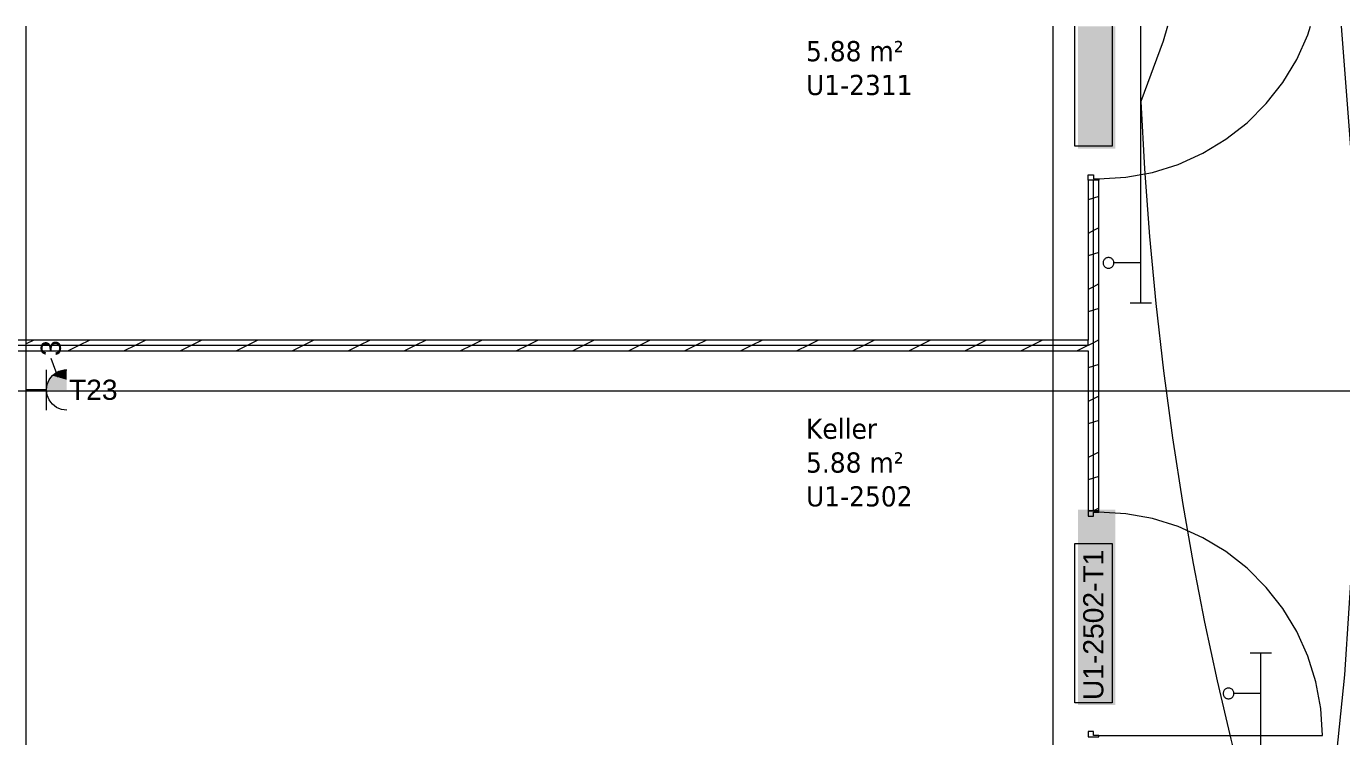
# Model space of a CAD drawing. Extents: x -1132 to 613, y -179 to 712.
# Drawn here: x -26 to 71.7, y 304.3 to 357.2 of the extents above; entities that cross this region are included whole.
import ezdxf
from ezdxf.lldxf.tags import DXFTag

# ---------------------------------------------------------------- set-up
doc = ezdxf.new("R2010")
doc.units = 0
doc.layers.get('0').update_dxf_attribs({"lineweight": 13})
for name, color, linetype, lineweight in [('A-AREA-____-IDEN', 7, 'Continuous', 5), ('A-DOOR-____-IDEN', 7, 'Continuous', 5), ('A-DOOR-FRAM-MCUT', 7, 'Continuous', 9), ('A-DOOR-OPNG-OTLN', 7, 'Continuous', 9), ('A-WALL-____-MCUT', 7, 'Continuous', 35), ('A-WALL-____-PATT', 7, 'Continuous', 35), ('A-WALL-FNSH-MCUT', 7, 'Continuous', 35), ('S-GRID-____-OTLN', 7, 'Continuous', 5)]:
    doc.layers.add(name, color=color, linetype=linetype, lineweight=lineweight)
for name, color, linetype, lineweight, true_color in [('EL01_WAN_Kraft', 1, 'Continuous', 13, 0xff0000), ('EL01_WAN_Leitung_Licht', 7, 'Continuous', 13, 0x0080ff), ('EL01_WAN_Leuchten', 7, 'Continuous', 13, 0x0080ff)]:
    doc.layers.add(name, color=color, linetype=linetype, lineweight=lineweight, true_color=true_color)
doc.styles.get("Standard").update_dxf_attribs({"font": 'arial.ttf'})
tags = doc.linetypes.add('_Rasterlinie_', pattern=[0.375, 0.2, -0.05, 0.075, -0.05]).pattern_tags.tags
tags[10:11] = [DXFTag(74, 4), DXFTag(75, 0), DXFTag(340, '0'), DXFTag(46, 1.0), DXFTag(50, 0.0), DXFTag(44, 0.0), DXFTag(45, 0.0)]
tags[8:9] = [DXFTag(74, 4), DXFTag(75, 0), DXFTag(340, '0'), DXFTag(46, 1.0), DXFTag(50, 0.0), DXFTag(44, 0.0), DXFTag(45, 0.0)]
tags[6:7] = [DXFTag(74, 4), DXFTag(75, 0), DXFTag(340, '0'), DXFTag(46, 1.0), DXFTag(50, 0.0), DXFTag(44, 0.0), DXFTag(45, 0.0)]
tags[4:5] = [DXFTag(74, 4), DXFTag(75, 0), DXFTag(340, '0'), DXFTag(46, 1.0), DXFTag(50, 0.0), DXFTag(44, 0.0), DXFTag(45, 0.0)]

# ---------------------------------------------------------------- blocks, each defined once
blk = doc.blocks.new('Referenz-A0UJ359BXE', base_point=(-1140.157, -173.774))
at = {"layer": 'A-DOOR-____-IDEN', "color": 0, "linetype": 'Continuous', "ltscale": 0.13}
for p, q in [((51.922, 348.245), (51.922, 357.163)), ((54.702, 357.163), (54.702, 348.245)), ((54.702, 348.245), (51.922, 348.245)), ((51.922, 306.863), (51.922, 318.703)), ((51.922, 318.703), (54.702, 318.703)), ((54.702, 318.703), (54.702, 306.863)), ((54.702, 306.863), (51.922, 306.863))]:
    blk.add_line(p, q, dxfattribs=at)
at = {"layer": 'A-DOOR-____-IDEN', "color": 7, "linetype": 'Continuous', "ltscale": 0.13, "true_color": 0xffffff}
for points in [[(52.166, 348.07), (54.925, 348.07), (52.166, 357.163)], [(54.925, 348.07), (52.166, 357.163), (54.925, 357.163)], [(52.166, 306.688), (54.925, 306.688), (52.166, 321.227)], [(54.925, 306.688), (52.166, 321.227), (54.925, 321.227)]]:
    blk.add_solid(points, dxfattribs=at)
at = {"layer": 'A-DOOR-FRAM-MCUT', "color": 0, "linetype": 'Continuous', "ltscale": 0.13}
for p, q in [((52.913, 346.118), (53.313, 346.118)), ((52.913, 345.718), (52.913, 346.118)), ((53.313, 346.118), (53.313, 345.818)), ((53.713, 345.718), (52.913, 345.718)), ((53.313, 345.818), (53.713, 345.818)), ((53.713, 345.818), (53.713, 345.718)), ((53.713, 321.136), (52.913, 321.136)), ((52.913, 321.136), (52.913, 320.736)), ((52.913, 320.736), (53.313, 320.736)), ((53.313, 320.736), (53.313, 321.036)), ((53.313, 321.036), (53.713, 321.036)), ((53.713, 321.036), (53.713, 321.136)), ((53.313, 304.736), (52.913, 304.736)), ((52.913, 304.736), (52.913, 304.336)), ((52.913, 304.336), (53.713, 304.336)), ((53.313, 304.436), (53.313, 304.736)), ((53.713, 304.436), (53.313, 304.436)), ((53.713, 304.336), (53.713, 304.436))]:
    blk.add_line(p, q, dxfattribs=at)
at = {"layer": 'A-DOOR-OPNG-OTLN', "color": 0, "linetype": 'Continuous', "ltscale": 0.13}
for p, q in [((69.234, 356.532), (69.431, 357.163)), ((68.412, 354.704), (69.234, 356.532)), ((67.375, 352.988), (68.412, 354.704)), ((66.139, 351.41), (67.375, 352.988)), ((64.721, 349.993), (66.139, 351.41)), ((63.143, 348.757), (64.721, 349.993)), ((61.428, 347.72), (63.143, 348.757)), ((59.6, 346.897), (61.428, 347.72)), ((55.714, 345.939), (57.686, 346.301)), ((57.686, 346.301), (59.6, 346.897)), ((53.713, 345.818), (55.714, 345.939)), ((55.714, 320.915), (53.713, 321.036)), ((57.686, 320.554), (55.714, 320.915)), ((59.6, 319.958), (57.686, 320.554)), ((61.428, 319.135), (59.6, 319.958)), ((63.143, 318.098), (61.428, 319.135)), ((64.721, 316.862), (63.143, 318.098)), ((66.139, 315.444), (64.721, 316.862)), ((67.375, 313.866), (66.139, 315.444)), ((68.412, 312.151), (67.375, 313.866)), ((69.234, 310.323), (68.412, 312.151)), ((69.831, 308.409), (69.234, 310.323)), ((70.192, 306.437), (69.831, 308.409)), ((70.313, 304.436), (70.192, 306.437)), ((53.713, 304.436), (70.313, 304.436))]:
    blk.add_line(p, q, dxfattribs=at)
at = {"layer": 'A-WALL-____-MCUT', "color": 0, "linetype": 'Continuous', "lineweight": 9, "ltscale": 0.13}
for p, q in [((53.313, 321.136), (53.313, 345.718)), ((52.913, 333.427), (-96.587, 333.427)), ((52.913, 333.427), (52.913, 333.827))]:
    blk.add_line(p, q, dxfattribs=at)
at = {"layer": 'A-WALL-____-PATT', "color": 0, "linetype": 'Continuous', "lineweight": 9, "ltscale": 0.13}
for p, q in [((53.313, 344.385), (52.913, 344.252)), ((53.713, 344.518), (53.313, 344.385)), ((53.713, 342.166), (53.313, 341.966)), ((53.313, 341.966), (52.913, 341.766)), ((53.313, 340.22), (52.913, 340.087)), ((53.713, 340.354), (53.313, 340.22)), ((53.313, 337.801), (52.913, 337.601)), ((53.713, 338.001), (53.313, 337.801)), ((53.313, 336.056), (52.913, 335.922)), ((53.713, 336.189), (53.313, 336.056)), ((-25.437, 333.827), (-25.987, 333.553)), ((-22.072, 333.427), (-22.872, 333.027)), ((-21.272, 333.827), (-22.072, 333.427)), ((-17.907, 333.427), (-18.707, 333.027)), ((-17.107, 333.827), (-17.907, 333.427)), ((-13.742, 333.427), (-14.542, 333.027)), ((-12.942, 333.827), (-13.742, 333.427)), ((-9.577, 333.427), (-10.377, 333.027)), ((-8.777, 333.827), (-9.577, 333.427)), ((-5.412, 333.427), (-6.212, 333.027)), ((-4.612, 333.827), (-5.412, 333.427)), ((-1.248, 333.427), (-2.048, 333.027)), ((-0.448, 333.827), (-1.248, 333.427)), ((2.917, 333.427), (2.117, 333.027)), ((3.717, 333.827), (2.917, 333.427)), ((7.082, 333.427), (6.282, 333.027)), ((7.882, 333.827), (7.082, 333.427)), ((11.247, 333.427), (10.447, 333.027)), ((12.047, 333.827), (11.247, 333.427)), ((15.412, 333.427), (14.612, 333.027)), ((16.212, 333.827), (15.412, 333.427)), ((19.577, 333.427), (18.777, 333.027)), ((20.377, 333.827), (19.577, 333.427)), ((23.742, 333.427), (22.942, 333.027)), ((24.542, 333.827), (23.742, 333.427)), ((27.907, 333.427), (27.107, 333.027)), ((28.707, 333.827), (27.907, 333.427)), ((32.072, 333.427), (31.272, 333.027)), ((32.872, 333.827), (32.072, 333.427)), ((36.237, 333.427), (35.437, 333.027)), ((37.037, 333.827), (36.237, 333.427)), ((40.402, 333.427), (39.602, 333.027)), ((41.202, 333.827), (40.402, 333.427)), ((44.566, 333.427), (43.766, 333.027)), ((45.366, 333.827), (44.566, 333.427)), ((48.731, 333.427), (47.931, 333.027)), ((49.531, 333.827), (48.731, 333.427)), ((52.896, 333.427), (52.096, 333.027)), ((52.913, 333.436), (52.896, 333.427)), ((53.313, 333.636), (52.913, 333.436)), ((53.713, 333.836), (53.313, 333.636)), ((53.313, 331.891), (52.913, 331.758)), ((53.713, 332.024), (53.313, 331.891)), ((53.313, 329.471), (52.913, 329.271)), ((53.713, 329.671), (53.313, 329.471)), ((53.313, 327.726), (52.913, 327.593)), ((53.713, 327.859), (53.313, 327.726)), ((53.713, 325.506), (53.313, 325.306)), ((53.313, 325.306), (52.913, 325.106)), ((53.313, 323.561), (52.913, 323.428)), ((53.713, 323.695), (53.313, 323.561)), ((53.313, 321.141), (53.304, 321.136)), ((53.713, 321.341), (53.313, 321.141))]:
    blk.add_line(p, q, dxfattribs=at)
at = {"layer": 'A-WALL-FNSH-MCUT', "color": 0, "linetype": 'Continuous', "lineweight": 9, "ltscale": 0.13}
for p, q in [((-25.987, 211.564), (-25.987, 357.163)), ((52.913, 345.718), (52.913, 333.827)), ((53.713, 345.718), (52.913, 345.718)), ((53.713, 321.136), (53.713, 345.718)), ((52.913, 333.827), (-96.587, 333.827)), ((-96.587, 333.027), (52.913, 333.027)), ((52.913, 333.027), (52.913, 321.136)), ((52.913, 321.136), (53.713, 321.136))]:
    blk.add_line(p, q, dxfattribs=at)
at = {"layer": 'S-GRID-____-OTLN', "color": 0, "linetype": '_Rasterlinie_', "ltscale": 0.13}
for p, q in [((50.313, 173.564), (50.313, 357.163)), ((-162.716, 330.064), (174.71, 330.064))]:
    blk.add_line(p, q, dxfattribs=at)
at = {"layer": 'A-AREA-____-IDEN', "color": 0, "linetype": 'Continuous', "ltscale": 0.13, "char_height": 1.5, "attachment_point": 1}
for s, insert in [('{\\W0.9;\\fVerdana;5.88 m²}', (31.948, 356.065)), ('{\\W0.9;\\fVerdana;U1-2311}', (31.948, 353.552)), ('{\\W0.9;\\fVerdana;Keller}', (31.948, 327.988)), ('{\\W0.9;\\fVerdana;5.88 m²}', (31.948, 325.474)), ('{\\W0.9;\\fVerdana;U1-2502}', (31.948, 322.961))]:
    blk.add_mtext(s, dxfattribs=dict(at, insert=insert))
at = {"layer": 'A-DOOR-____-IDEN', "color": 0, "linetype": 'Continuous', "ltscale": 0.13, "insert": (52.541, 307.063), "char_height": 1.5, "attachment_point": 1, "rotation": 90}
blk.add_mtext('{\\fArial;U1-2502-T1}', dxfattribs=at)
blk = doc.blocks.new('Steckdose T23_ AP_ 3-fach-A0UJ35IXXE', base_point=(-25.985, 328.627))
at = {"color": 0, "lineweight": -2}
for p, q in [((-23.631, 331.053), (-24.139, 332.47)), ((-24.485, 328.627), (-24.485, 331.627)), ((-23.898, 331.317), (-23.735, 331.426)), ((-23.735, 331.426), (-23.559, 331.513)), ((-23.559, 331.513), (-23.373, 331.576)), ((-23.373, 331.576), (-23.181, 331.615)), ((-23.181, 331.615), (-22.985, 331.627)), ((-24.472, 330.323), (-24.434, 330.516)), ((-24.434, 330.516), (-24.371, 330.701)), ((-24.371, 330.701), (-24.284, 330.877)), ((-24.284, 330.877), (-24.175, 331.041)), ((-24.175, 331.041), (-24.045, 331.188)), ((-24.045, 331.188), (-23.898, 331.317)), ((-24.485, 330.127), (-25.985, 330.127)), ((-24.485, 330.127), (-24.472, 330.323)), ((-24.472, 329.932), (-24.485, 330.127)), ((-24.434, 329.739), (-24.472, 329.932)), ((-24.371, 329.553), (-24.434, 329.739)), ((-24.284, 329.377), (-24.371, 329.553)), ((-24.175, 329.214), (-24.284, 329.377)), ((-24.045, 329.067), (-24.175, 329.214)), ((-23.898, 328.937), (-24.045, 329.067)), ((-23.735, 328.828), (-23.898, 328.937)), ((-23.559, 328.742), (-23.735, 328.828)), ((-23.373, 328.679), (-23.559, 328.742)), ((-23.181, 328.64), (-23.373, 328.679)), ((-22.985, 328.627), (-23.181, 328.64))]:
    blk.add_line(p, q, dxfattribs=at)
for points in [[(-24.045, 331.188), (-22.985, 331.188), (-23.735, 331.426)], [(-23.735, 331.426), (-22.985, 331.426), (-23.373, 331.576)], [(-22.985, 331.188), (-23.735, 331.426), (-22.985, 331.426)], [(-23.373, 331.576), (-22.985, 331.576), (-22.985, 331.627)], [(-22.985, 331.426), (-23.373, 331.576), (-22.985, 331.576)], [(-24.485, 330.127), (-22.985, 330.127), (-24.434, 330.516)], [(-24.434, 330.516), (-22.985, 330.516), (-24.284, 330.877)], [(-22.985, 330.127), (-24.434, 330.516), (-22.985, 330.516)], [(-24.284, 330.877), (-22.985, 330.877), (-24.045, 331.188)], [(-22.985, 330.516), (-24.284, 330.877), (-22.985, 330.877)], [(-22.985, 330.877), (-24.045, 331.188), (-22.985, 331.188)]]:
    blk.add_solid(points, dxfattribs=at)
at = {"color": 0, "lineweight": -2, "insert": (-24.916, 332.645), "char_height": 1.5, "attachment_point": 1, "rotation": 90}
blk.add_mtext('{\\fArial;3}', dxfattribs=at)
at = {"color": 0, "lineweight": -2, "insert": (-22.817, 330.886), "char_height": 1.5, "attachment_point": 1}
blk.add_mtext('{\\fArial;T23}', dxfattribs=at)
blk = doc.blocks.new('Leitung-A0UJ35JXXE', base_point=(56.821, 351.57))
at = {"color": 0, "linetype": 'ByBlock', "lineweight": -2, "ltscale": 0.13}
for p, q in [((58.816, 357.163), (58.483, 356.065)), ((58.483, 356.065), (56.821, 351.57))]:
    blk.add_line(p, q, dxfattribs=at)
blk = doc.blocks.new('Leitung-A0UJ35MNXE', base_point=(66.177, 269.645))
at = {"color": 0, "linetype": 'ByBlock', "lineweight": -2, "ltscale": 0.13}
for p, q in [((71.703, 357.163), (72.622, 345.256)), ((72.622, 345.256), (72.915, 328.801)), ((72.915, 328.801), (72.607, 318.857)), ((72.607, 318.857), (71.948, 308.937)), ((71.948, 308.937), (70.956, 299.047)), ((70.956, 299.047), (69.651, 289.197)), ((69.651, 289.197), (68.052, 279.393)), ((68.052, 279.393), (66.177, 269.645))]:
    blk.add_line(p, q, dxfattribs=at)
blk = doc.blocks.new('LED-Langfeldleuchte 37W-A0UJ35P1XE', base_point=(54.021, 336.57))
at = {"color": 0, "lineweight": -2}
for p, q in [((56.821, 336.57), (56.821, 357.163)), ((54.025, 339.622), (54.021, 339.57)), ((54.021, 339.57), (54.025, 339.518)), ((54.035, 339.673), (54.025, 339.622)), ((54.025, 339.518), (54.035, 339.466)), ((54.052, 339.723), (54.035, 339.673)), ((54.035, 339.466), (54.052, 339.417)), ((54.075, 339.77), (54.052, 339.723)), ((54.052, 339.417), (54.075, 339.37)), ((54.104, 339.813), (54.075, 339.77)), ((54.075, 339.37), (54.104, 339.326)), ((54.139, 339.853), (54.104, 339.813)), ((54.104, 339.326), (54.139, 339.287)), ((54.178, 339.887), (54.139, 339.853)), ((54.139, 339.287), (54.178, 339.252)), ((54.221, 339.916), (54.178, 339.887)), ((54.178, 339.252), (54.221, 339.223)), ((54.268, 339.939), (54.221, 339.916)), ((54.221, 339.223), (54.268, 339.2)), ((54.318, 339.956), (54.268, 339.939)), ((54.268, 339.2), (54.318, 339.183)), ((54.369, 339.966), (54.318, 339.956)), ((54.318, 339.183), (54.369, 339.173)), ((54.421, 339.97), (54.369, 339.966)), ((54.369, 339.173), (54.421, 339.17)), ((54.474, 339.966), (54.421, 339.97)), ((54.421, 339.17), (54.474, 339.173)), ((54.525, 339.956), (54.474, 339.966)), ((54.474, 339.173), (54.525, 339.183)), ((54.575, 339.939), (54.525, 339.956)), ((54.525, 339.183), (54.575, 339.2)), ((54.621, 339.916), (54.575, 339.939)), ((54.575, 339.2), (54.621, 339.223)), ((54.665, 339.887), (54.621, 339.916)), ((54.621, 339.223), (54.665, 339.252)), ((54.704, 339.853), (54.665, 339.887)), ((54.665, 339.252), (54.704, 339.287)), ((54.739, 339.813), (54.704, 339.853)), ((54.704, 339.287), (54.739, 339.326)), ((54.768, 339.77), (54.739, 339.813)), ((54.739, 339.326), (54.768, 339.37)), ((54.791, 339.723), (54.768, 339.77)), ((54.768, 339.37), (54.791, 339.417)), ((54.808, 339.673), (54.791, 339.723)), ((54.791, 339.417), (54.808, 339.466)), ((54.818, 339.622), (54.808, 339.673)), ((54.808, 339.466), (54.818, 339.518)), ((54.821, 339.57), (54.818, 339.622)), ((54.818, 339.518), (54.821, 339.57)), ((56.821, 339.57), (54.821, 339.57)), ((57.621, 336.57), (56.021, 336.57))]:
    blk.add_line(p, q, dxfattribs=at)
blk = doc.blocks.new('Leitung-A0UJ35PBXE', base_point=(56.821, 295.553))
at = {"color": 0, "linetype": 'ByBlock', "lineweight": -2, "ltscale": 0.13}
for p, q in [((56.821, 351.57), (57.09, 346.554)), ((57.09, 346.554), (57.459, 341.543)), ((57.459, 341.543), (57.929, 336.539)), ((57.929, 336.539), (58.501, 331.545)), ((58.501, 331.545), (59.174, 326.564)), ((59.174, 326.564), (59.949, 321.597)), ((59.949, 321.597), (60.719, 317.214)), ((60.719, 317.214), (61.568, 312.846)), ((61.568, 312.846), (62.496, 308.495)), ((62.496, 308.495), (63.502, 304.161)), ((63.502, 304.161), (64.585, 299.847)), ((64.585, 299.847), (65.744, 295.553))]:
    blk.add_line(p, q, dxfattribs=at)
blk = doc.blocks.new('LED-Langfeldleuchte 37W-A0UJ35PJXE', base_point=(62.944, 280.553))
at = {"color": 0, "lineweight": -2}
for p, q in [((66.544, 310.553), (64.944, 310.553)), ((65.744, 280.553), (65.744, 310.553)), ((63.1, 307.87), (63.061, 307.836)), ((63.144, 307.899), (63.1, 307.87)), ((63.191, 307.923), (63.144, 307.899)), ((63.24, 307.939), (63.191, 307.923)), ((63.292, 307.95), (63.24, 307.939)), ((63.344, 307.953), (63.292, 307.95)), ((63.396, 307.95), (63.344, 307.953)), ((63.447, 307.939), (63.396, 307.95)), ((63.497, 307.923), (63.447, 307.939)), ((63.544, 307.899), (63.497, 307.923)), ((63.587, 307.87), (63.544, 307.899)), ((63.627, 307.836), (63.587, 307.87)), ((62.947, 307.605), (62.944, 307.553)), ((62.944, 307.553), (62.947, 307.501)), ((62.957, 307.657), (62.947, 307.605)), ((62.947, 307.501), (62.957, 307.45)), ((62.974, 307.706), (62.957, 307.657)), ((62.957, 307.45), (62.974, 307.4)), ((62.997, 307.753), (62.974, 307.706)), ((62.974, 307.4), (62.997, 307.353)), ((63.026, 307.797), (62.997, 307.753)), ((62.997, 307.353), (63.026, 307.31)), ((63.061, 307.836), (63.026, 307.797)), ((63.026, 307.31), (63.061, 307.27)), ((63.061, 307.27), (63.1, 307.236)), ((63.1, 307.236), (63.144, 307.207)), ((63.144, 307.207), (63.191, 307.183)), ((63.191, 307.183), (63.24, 307.167)), ((63.24, 307.167), (63.292, 307.156)), ((63.292, 307.156), (63.344, 307.153)), ((63.344, 307.153), (63.396, 307.156)), ((63.396, 307.156), (63.447, 307.167)), ((63.447, 307.167), (63.497, 307.183)), ((63.497, 307.183), (63.544, 307.207)), ((63.544, 307.207), (63.587, 307.236)), ((63.587, 307.236), (63.627, 307.27)), ((63.661, 307.797), (63.627, 307.836)), ((63.627, 307.27), (63.661, 307.31)), ((63.69, 307.753), (63.661, 307.797)), ((63.661, 307.31), (63.69, 307.353)), ((63.713, 307.706), (63.69, 307.753)), ((63.69, 307.353), (63.713, 307.4)), ((63.73, 307.657), (63.713, 307.706)), ((63.713, 307.4), (63.73, 307.45)), ((63.74, 307.605), (63.73, 307.657)), ((63.73, 307.45), (63.74, 307.501)), ((63.744, 307.553), (63.74, 307.605)), ((63.74, 307.501), (63.744, 307.553)), ((65.744, 307.553), (63.744, 307.553)), ((62.947, 283.605), (62.944, 283.553)), ((62.944, 283.553), (62.947, 283.501)), ((62.957, 283.657), (62.947, 283.605)), ((62.947, 283.501), (62.957, 283.45)), ((62.974, 283.706), (62.957, 283.657)), ((62.957, 283.45), (62.974, 283.4)), ((62.997, 283.753), (62.974, 283.706)), ((63.026, 283.797), (62.997, 283.753)), ((63.061, 283.836), (63.026, 283.797)), ((63.1, 283.87), (63.061, 283.836)), ((63.144, 283.899), (63.1, 283.87)), ((63.191, 283.923), (63.144, 283.899)), ((63.24, 283.939), (63.191, 283.923)), ((63.292, 283.95), (63.24, 283.939)), ((63.344, 283.953), (63.292, 283.95)), ((63.396, 283.95), (63.344, 283.953)), ((63.447, 283.939), (63.396, 283.95)), ((63.497, 283.923), (63.447, 283.939)), ((63.544, 283.899), (63.497, 283.923)), ((63.587, 283.87), (63.544, 283.899)), ((63.627, 283.836), (63.587, 283.87)), ((63.661, 283.797), (63.627, 283.836)), ((63.69, 283.753), (63.661, 283.797)), ((63.713, 283.706), (63.69, 283.753)), ((63.73, 283.657), (63.713, 283.706)), ((63.713, 283.4), (63.73, 283.45)), ((63.74, 283.605), (63.73, 283.657)), ((63.73, 283.45), (63.74, 283.501)), ((63.744, 283.553), (63.74, 283.605)), ((63.74, 283.501), (63.744, 283.553)), ((65.744, 283.553), (63.744, 283.553)), ((62.974, 283.4), (62.997, 283.353)), ((62.997, 283.353), (63.026, 283.31)), ((63.026, 283.31), (63.061, 283.27)), ((63.061, 283.27), (63.1, 283.236)), ((63.1, 283.236), (63.144, 283.207)), ((63.144, 283.207), (63.191, 283.183)), ((63.191, 283.183), (63.24, 283.167)), ((63.24, 283.167), (63.292, 283.156)), ((63.292, 283.156), (63.344, 283.153)), ((63.344, 283.153), (63.396, 283.156)), ((63.396, 283.156), (63.447, 283.167)), ((63.447, 283.167), (63.497, 283.183)), ((63.497, 283.183), (63.544, 283.207)), ((63.544, 283.207), (63.587, 283.236)), ((63.587, 283.236), (63.627, 283.27)), ((63.627, 283.27), (63.661, 283.31)), ((63.661, 283.31), (63.69, 283.353)), ((63.69, 283.353), (63.713, 283.4)), ((66.544, 280.553), (64.944, 280.553))]:
    blk.add_line(p, q, dxfattribs=at)

msp = doc.modelspace()

# ---------------------------------------------------------------- block references
at = {"color": 9, "lineweight": 25, "ltscale": 0.25, "true_color": 0xc0c0c0}
msp.add_blockref('Referenz-A0UJ359BXE', (-1140.157, -173.774), dxfattribs=at)
at = {"layer": 'EL01_WAN_Kraft', "color": 1, "linetype": 'Continuous', "ltscale": 0.13, "true_color": 0xff0000}
msp.add_blockref('Steckdose T23_ AP_ 3-fach-A0UJ35IXXE', (-25.985, 328.627), dxfattribs=at)
at = {"layer": 'EL01_WAN_Leitung_Licht', "ltscale": 0.13}
for name, p in [('Leitung-A0UJ35JXXE', (56.821, 351.57)), ('Leitung-A0UJ35MNXE', (66.177, 269.645)), ('Leitung-A0UJ35PBXE', (56.821, 295.553))]:
    msp.add_blockref(name, p, dxfattribs=at)
at = {"layer": 'EL01_WAN_Leuchten', "ltscale": 0.13}
for name, p in [('LED-Langfeldleuchte 37W-A0UJ35P1XE', (54.021, 336.57)), ('LED-Langfeldleuchte 37W-A0UJ35PJXE', (62.944, 280.553))]:
    msp.add_blockref(name, p, dxfattribs=at)

doc.saveas('drawing.dxf')
